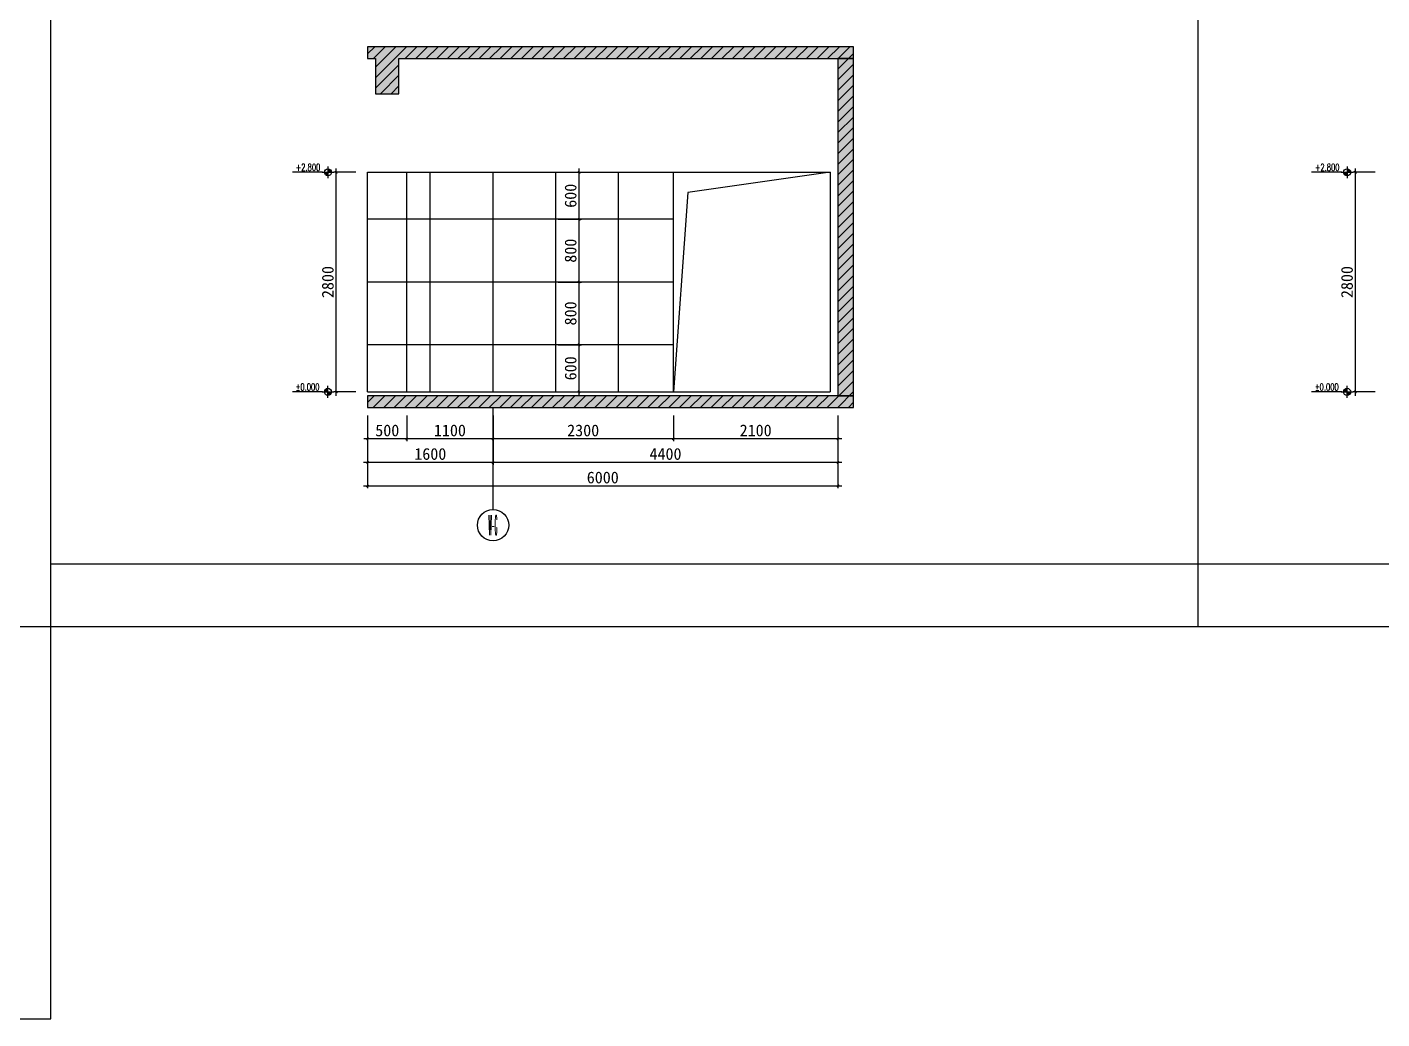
# Model space of a CAD drawing. Header units: millimetres. Extents: x 110215 to 630040, y -488650 to 141897.
# Drawn here: x 171004 to 188285, y -9761 to 2886 of the extents above; entities that cross this region are included whole.
import ezdxf
from ezdxf.enums import TextEntityAlignment as Align
from ezdxf.xclip import XClip

# ---------------------------------------------------------------- set-up
doc = ezdxf.new("R2010")
doc.units = ezdxf.units.MM
doc.header["$LTSCALE"] = 1000
doc.header["$XCLIPFRAME"] = 0
doc.layers.get('Defpoints').update_dxf_attribs({"color": 2})
for name, color, linetype in [('0-118标注', 2, 'Continuous'), ('0-140a立面通高转折线', 2, 'Continuous'), ('0-140c立面材料填充', 250, 'Continuous'), ('0-140d立面材料分隔', 146, 'Continuous'), ('0-140立面图剖切线', 4, 'Continuous')]:
    doc.layers.add(name, color=color, linetype=linetype)
doc.styles.add('_TCH_AXIS', font='COMPLEX', dxfattribs={"bigfont": 'GBCBIG'})
doc.styles.add('COMPLEX', font='COMPLEX')
doc.styles.add('DIM_FONT', font='SIMPLEX', dxfattribs={"width": 0.7, "bigfont": 'GBCBIG'})
doc.styles.add('黑体', font='simhei.ttf')
doc.dimstyles.new('50', dxfattribs={"dimscale": 50, "dimtxt": 3, "dimasz": 0.6, "dimexe": 0.6, "dimexo": 0.6, "dimtad": 1, "dimdec": 0, "dimdsep": 46, "dimtxsty": '黑体', "dimblk1": 'ARCHTICK', "dimblk2": 'ARCHTICK', "dimsah": 1, "dimcen": 0, "dimdle": 1, "dimclrd": 251, "dimclre": 251, "dimclrt": 2, "dimadec": 0, "dimazin": 0, "dimtfac": 1, "dimtdec": 0, "dimtix": 1, "dimtmove": 2, "dimatfit": 3, "dimldrblk": 'DOT', "dimfxl": 0, "dimtolj": 1, "dimtzin": 0, "dimarcsym": 0})

# ---------------------------------------------------------------- blocks, each defined once
blk = doc.blocks.new('_ArchTick')
at = {"color": 0, "linetype": 'ByBlock', "const_width": 0.4}
blk.add_lwpolyline([(-0.5, -0.5), (0.5, 0.5)], dxfattribs=at)
blk = doc.blocks.new('*D828')
at = {"color": 251, "lineweight": -2, "transparency": 16777216}
for p, q in [((269244, 7341), (269244, 7061)), ((351969, 7341), (351969, 7061)), ((269194, 7091), (352019, 7091))]:
    blk.add_line(p, q, dxfattribs=at)
at = {"layer": 'Defpoints', "color": 0, "transparency": 16777216}
for p in [(269244, 7391), (351969, 7391), (351969, 7091)]:
    blk.add_point(p, dxfattribs=at)
at = {"color": 251, "lineweight": -2, "transparency": 16777216, "xscale": 30, "yscale": 30, "zscale": 30, "rotation": 180}
blk.add_blockref('_ArchTick', (269244, 7091), dxfattribs=at)
at = {"color": 251, "lineweight": -2, "transparency": 16777216, "xscale": 30, "yscale": 30, "zscale": 30}
blk.add_blockref('_ArchTick', (351969, 7091), dxfattribs=at)
at = {"color": 2, "transparency": 16777216, "insert": (310607, 7197), "char_height": 150, "attachment_point": 5, "style": '黑体'}
blk.add_mtext('\\A1;82725', dxfattribs=at)
blk = doc.blocks.new('_DOT')
at = {"color": 0, "linetype": 'ByBlock'}
blk.add_line((-0.5, 0), (-1, 0), dxfattribs=at)
at = {"color": 0, "linetype": 'ByBlock', "const_width": 0.5}
blk.add_lwpolyline([(-0.25, 0, 1), (0.25, 0, 1)], format="xyb", close=True, dxfattribs=at)
blk = doc.blocks.new('*D1157')
at = {"color": 251, "lineweight": -2, "transparency": 16777216}
for p, q in [((187947, -1815), (187947, 1085)), ((188197, 1035), (187917, 1035)), ((188197, -1765), (187917, -1765))]:
    blk.add_line(p, q, dxfattribs=at)
at = {"layer": 'Defpoints', "color": 0, "transparency": 16777216}
for p in [(187947, 1035), (188347, 1035), (188347, -1765)]:
    blk.add_point(p, dxfattribs=at)
at = {"color": 251, "lineweight": -2, "transparency": 16777216, "xscale": 30, "yscale": 30, "zscale": 30}
for p, rotation in [((187947, 1035), 90), ((187947, -1765), 270)]:
    blk.add_blockref('_ArchTick', p, dxfattribs=dict(at, rotation=rotation))
at = {"color": 2, "transparency": 16777216, "insert": (187840, -365), "char_height": 150, "attachment_point": 5, "rotation": 90, "style": '黑体'}
blk.add_mtext('\\A1;2800', dxfattribs=at)
blk = doc.blocks.new('*U702')
at = {"extrusion": (0, 0, -1)}
for points in [[(0, 0), (1.5, 0, 0.414214), (0, 1.5)], [(0, 0), (-1.5, 0, 0.414214), (0, -1.5)]]:
    blk.add_hatch(color=256, dxfattribs=at).paths.add_polyline_path(points)
for p, q in [((-2.25, 0), (-15.09, 0)), ((-2.52, 0), (2.52, 0)), ((0, -2.52), (0, 2.52))]:
    blk.add_line(p, q)
blk.add_circle((0, 0), 1.5)
at = {"style": 'DIM_FONT', "width": 0.7, "flags": 8}
blk.add_attdef('%%P0.000', (-13.68, -0.59), '', height=3, dxfattribs=at)
blk = doc.blocks.new('*U703')
at = {"extrusion": (0, 0, -1)}
for points in [[(0, 0), (1.5, 0, -0.414214), (0, -1.5)], [(0, 0), (-1.5, 0, -0.414214), (0, 1.5)]]:
    blk.add_hatch(color=256, dxfattribs=at).paths.add_polyline_path(points)
for p, q in [((-2.25, 0), (-15.09, 0)), ((-2.52, 0), (2.52, 0)), ((0, 2.52), (0, -2.52))]:
    blk.add_line(p, q)
blk.add_circle((0, 0), 1.5)
at = {"style": 'DIM_FONT', "width": 0.7, "flags": 8}
blk.add_attdef('%%P0.000', (-13.68, 0.59), '', height=3, dxfattribs=at)
blk = doc.blocks.new('*D1162')
at = {"color": 251, "lineweight": -2, "transparency": 16777216}
for p, q in [((179248, -2065), (179248, -2395)), ((181347, -2065), (181347, -2395)), ((181397, -2365), (179198, -2365))]:
    blk.add_line(p, q, dxfattribs=at)
at = {"layer": 'Defpoints', "color": 0, "transparency": 16777216}
for p in [(179248, -1965), (181347, -1965), (179248, -2365)]:
    blk.add_point(p, dxfattribs=at)
at = {"color": 251, "lineweight": -2, "transparency": 16777216, "xscale": 30, "yscale": 30, "zscale": 30, "rotation": 180}
blk.add_blockref('_ArchTick', (179248, -2365), dxfattribs=at)
at = {"color": 251, "lineweight": -2, "transparency": 16777216, "xscale": 30, "yscale": 30, "zscale": 30}
blk.add_blockref('_ArchTick', (181347, -2365), dxfattribs=at)
at = {"color": 2, "transparency": 16777216, "insert": (180297, -2258), "char_height": 150, "attachment_point": 5, "style": '黑体'}
blk.add_mtext('\\A1;2100', dxfattribs=at)
blk = doc.blocks.new('_AXISO')
blk.add_circle((0, 0), 0.5)
at = {"style": 'COMPLEX', "width": 1.041667}
blk.add_attdef('A', text='', height=0.56, dxfattribs=at).set_placement((-0.25, -0.28), (0.25, -0.28), align=Align.FIT)
blk = doc.blocks.new('*D1163')
at = {"color": 251, "lineweight": -2, "transparency": 16777216}
for p, q in [((176947, -2395), (176947, -2695)), ((181347, -2395), (181347, -2695)), ((181397, -2665), (176897, -2665))]:
    blk.add_line(p, q, dxfattribs=at)
at = {"layer": 'Defpoints', "color": 0, "transparency": 16777216}
for p in [(176947, -2365), (181347, -2365), (176947, -2665)]:
    blk.add_point(p, dxfattribs=at)
at = {"color": 251, "lineweight": -2, "transparency": 16777216, "xscale": 30, "yscale": 30, "zscale": 30, "rotation": 180}
blk.add_blockref('_ArchTick', (176947, -2665), dxfattribs=at)
at = {"color": 251, "lineweight": -2, "transparency": 16777216, "xscale": 30, "yscale": 30, "zscale": 30}
blk.add_blockref('_ArchTick', (181347, -2665), dxfattribs=at)
at = {"color": 2, "transparency": 16777216, "insert": (179147, -2558), "char_height": 150, "attachment_point": 5, "style": '黑体'}
blk.add_mtext('\\A1;4400', dxfattribs=at)
blk = doc.blocks.new('*D1164')
at = {"color": 251, "lineweight": -2, "transparency": 16777216}
for p, q in [((175347, -2395), (175347, -2695)), ((176947, -2395), (176947, -2695)), ((176997, -2665), (175297, -2665))]:
    blk.add_line(p, q, dxfattribs=at)
at = {"layer": 'Defpoints', "color": 0, "transparency": 16777216}
for p in [(175347, -2365), (176947, -2365), (175347, -2665)]:
    blk.add_point(p, dxfattribs=at)
at = {"color": 251, "lineweight": -2, "transparency": 16777216, "xscale": 30, "yscale": 30, "zscale": 30, "rotation": 180}
blk.add_blockref('_ArchTick', (175347, -2665), dxfattribs=at)
at = {"color": 251, "lineweight": -2, "transparency": 16777216, "xscale": 30, "yscale": 30, "zscale": 30}
blk.add_blockref('_ArchTick', (176947, -2665), dxfattribs=at)
at = {"color": 2, "transparency": 16777216, "insert": (176147, -2558), "char_height": 150, "attachment_point": 5, "style": '黑体'}
blk.add_mtext('\\A1;1600', dxfattribs=at)
blk = doc.blocks.new('*D1165')
at = {"color": 251, "lineweight": -2, "transparency": 16777216}
for p, q in [((175347, -2695), (175347, -2995)), ((181347, -2695), (181347, -2995)), ((175297, -2965), (181397, -2965))]:
    blk.add_line(p, q, dxfattribs=at)
at = {"layer": 'Defpoints', "color": 0, "transparency": 16777216}
for p in [(175347, -2665), (181347, -2665), (181347, -2965)]:
    blk.add_point(p, dxfattribs=at)
at = {"color": 251, "lineweight": -2, "transparency": 16777216, "xscale": 30, "yscale": 30, "zscale": 30, "rotation": 180}
blk.add_blockref('_ArchTick', (175347, -2965), dxfattribs=at)
at = {"color": 251, "lineweight": -2, "transparency": 16777216, "xscale": 30, "yscale": 30, "zscale": 30}
blk.add_blockref('_ArchTick', (181347, -2965), dxfattribs=at)
at = {"color": 2, "transparency": 16777216, "insert": (178347, -2858), "char_height": 150, "attachment_point": 5, "style": '黑体'}
blk.add_mtext('\\A1;6000', dxfattribs=at)
blk = doc.blocks.new('*D1166')
at = {"color": 251, "lineweight": -2, "transparency": 16777216}
for p, q in [((177777, -1165), (178075, -1165)), ((178045, -1815), (178045, -1115)), ((177777, -1765), (178075, -1765))]:
    blk.add_line(p, q, dxfattribs=at)
at = {"layer": 'Defpoints', "color": 0, "transparency": 16777216}
for p in [(177747, -1165), (178045, -1165), (177747, -1765)]:
    blk.add_point(p, dxfattribs=at)
at = {"color": 251, "lineweight": -2, "transparency": 16777216, "xscale": 30, "yscale": 30, "zscale": 30}
for p, rotation in [((178045, -1165), 90), ((178045, -1765), 270)]:
    blk.add_blockref('_ArchTick', p, dxfattribs=dict(at, rotation=rotation))
at = {"color": 2, "transparency": 16777216, "insert": (177937, -1465), "char_height": 150, "attachment_point": 5, "rotation": 90, "style": '黑体'}
blk.add_mtext('\\A1;600', dxfattribs=at)
blk = doc.blocks.new('*D1167')
at = {"color": 251, "lineweight": -2, "transparency": 16777216}
for p, q in [((178045, -1215), (178045, -315)), ((177777, -365), (178075, -365)), ((177777, -1165), (178075, -1165))]:
    blk.add_line(p, q, dxfattribs=at)
at = {"layer": 'Defpoints', "color": 0, "transparency": 16777216}
for p in [(177747, -365), (178045, -365), (177747, -1165)]:
    blk.add_point(p, dxfattribs=at)
at = {"color": 251, "lineweight": -2, "transparency": 16777216, "xscale": 30, "yscale": 30, "zscale": 30}
for p, rotation in [((178045, -365), 90), ((178045, -1165), 270)]:
    blk.add_blockref('_ArchTick', p, dxfattribs=dict(at, rotation=rotation))
at = {"color": 2, "transparency": 16777216, "insert": (177937, -765), "char_height": 150, "attachment_point": 5, "rotation": 90, "style": '黑体'}
blk.add_mtext('\\A1;800', dxfattribs=at)
blk = doc.blocks.new('*D1168')
at = {"color": 251, "lineweight": -2, "transparency": 16777216}
for p, q in [((177777, 435), (178075, 435)), ((178045, -415), (178045, 485)), ((177777, -365), (178075, -365))]:
    blk.add_line(p, q, dxfattribs=at)
at = {"layer": 'Defpoints', "color": 0, "transparency": 16777216}
for p in [(177747, 435), (178045, 435), (177747, -365)]:
    blk.add_point(p, dxfattribs=at)
at = {"color": 251, "lineweight": -2, "transparency": 16777216, "xscale": 30, "yscale": 30, "zscale": 30}
for p, rotation in [((178045, 435), 90), ((178045, -365), 270)]:
    blk.add_blockref('_ArchTick', p, dxfattribs=dict(at, rotation=rotation))
at = {"color": 2, "transparency": 16777216, "insert": (177937, 35), "char_height": 150, "attachment_point": 5, "rotation": 90, "style": '黑体'}
blk.add_mtext('\\A1;800', dxfattribs=at)
blk = doc.blocks.new('*D1169')
at = {"color": 251, "lineweight": -2, "transparency": 16777216}
for p, q in [((178045, 385), (178045, 1085)), ((177777, 1035), (178075, 1035)), ((177777, 435), (178075, 435))]:
    blk.add_line(p, q, dxfattribs=at)
at = {"layer": 'Defpoints', "color": 0, "transparency": 16777216}
for p in [(177747, 1035), (178045, 1035), (177747, 435)]:
    blk.add_point(p, dxfattribs=at)
at = {"color": 251, "lineweight": -2, "transparency": 16777216, "xscale": 30, "yscale": 30, "zscale": 30}
for p, rotation in [((178045, 1035), 90), ((178045, 435), 270)]:
    blk.add_blockref('_ArchTick', p, dxfattribs=dict(at, rotation=rotation))
at = {"color": 2, "transparency": 16777216, "insert": (177937, 735), "char_height": 150, "attachment_point": 5, "rotation": 90, "style": '黑体'}
blk.add_mtext('\\A1;600', dxfattribs=at)
blk = doc.blocks.new('*D1170')
at = {"color": 251, "lineweight": -2, "transparency": 16777216}
for p, q in [((174947, -1815), (174947, 1085)), ((175197, 1035), (174917, 1035)), ((175197, -1765), (174917, -1765))]:
    blk.add_line(p, q, dxfattribs=at)
at = {"layer": 'Defpoints', "color": 0, "transparency": 16777216}
for p in [(174947, 1035), (175347, 1035), (175347, -1765)]:
    blk.add_point(p, dxfattribs=at)
at = {"color": 251, "lineweight": -2, "transparency": 16777216, "xscale": 30, "yscale": 30, "zscale": 30}
for p, rotation in [((174947, 1035), 90), ((174947, -1765), 270)]:
    blk.add_blockref('_ArchTick', p, dxfattribs=dict(at, rotation=rotation))
at = {"color": 2, "transparency": 16777216, "insert": (174840, -365), "char_height": 150, "attachment_point": 5, "rotation": 90, "style": '黑体'}
blk.add_mtext('\\A1;2800', dxfattribs=at)
blk = doc.blocks.new('*D1171')
at = {"color": 251, "lineweight": -2, "transparency": 16777216}
for p, q in [((176947, -2065), (176947, -2395)), ((179248, -2065), (179248, -2395)), ((179298, -2365), (176897, -2365))]:
    blk.add_line(p, q, dxfattribs=at)
at = {"layer": 'Defpoints', "color": 0, "transparency": 16777216}
for p in [(176947, -1965), (179248, -1965), (176947, -2365)]:
    blk.add_point(p, dxfattribs=at)
at = {"color": 251, "lineweight": -2, "transparency": 16777216, "xscale": 30, "yscale": 30, "zscale": 30, "rotation": 180}
blk.add_blockref('_ArchTick', (176947, -2365), dxfattribs=at)
at = {"color": 251, "lineweight": -2, "transparency": 16777216, "xscale": 30, "yscale": 30, "zscale": 30}
blk.add_blockref('_ArchTick', (179248, -2365), dxfattribs=at)
at = {"color": 2, "transparency": 16777216, "insert": (178097, -2258), "char_height": 150, "attachment_point": 5, "style": '黑体'}
blk.add_mtext('\\A1;2300', dxfattribs=at)
blk = doc.blocks.new('*D1172')
at = {"color": 251, "lineweight": -2, "transparency": 16777216}
for p, q in [((175848, -2065), (175848, -2395)), ((176947, -2065), (176947, -2395)), ((176997, -2365), (175798, -2365))]:
    blk.add_line(p, q, dxfattribs=at)
at = {"layer": 'Defpoints', "color": 0, "transparency": 16777216}
for p in [(175848, -1965), (176947, -1965), (175848, -2365)]:
    blk.add_point(p, dxfattribs=at)
at = {"color": 251, "lineweight": -2, "transparency": 16777216, "xscale": 30, "yscale": 30, "zscale": 30, "rotation": 180}
blk.add_blockref('_ArchTick', (175848, -2365), dxfattribs=at)
at = {"color": 251, "lineweight": -2, "transparency": 16777216, "xscale": 30, "yscale": 30, "zscale": 30}
blk.add_blockref('_ArchTick', (176947, -2365), dxfattribs=at)
at = {"color": 2, "transparency": 16777216, "insert": (176397, -2258), "char_height": 150, "attachment_point": 5, "style": '黑体'}
blk.add_mtext('\\A1;1100', dxfattribs=at)
blk = doc.blocks.new('*D1173')
at = {"color": 251, "lineweight": -2, "transparency": 16777216}
for p, q in [((175348, -2065), (175348, -2395)), ((175848, -2065), (175848, -2395)), ((175898, -2365), (175298, -2365))]:
    blk.add_line(p, q, dxfattribs=at)
at = {"layer": 'Defpoints', "color": 0, "transparency": 16777216}
for p in [(175348, -1965), (175848, -1965), (175348, -2365)]:
    blk.add_point(p, dxfattribs=at)
at = {"color": 251, "lineweight": -2, "transparency": 16777216, "xscale": 30, "yscale": 30, "zscale": 30, "rotation": 180}
blk.add_blockref('_ArchTick', (175348, -2365), dxfattribs=at)
at = {"color": 251, "lineweight": -2, "transparency": 16777216, "xscale": 30, "yscale": 30, "zscale": 30}
blk.add_blockref('_ArchTick', (175848, -2365), dxfattribs=at)
at = {"color": 2, "transparency": 16777216, "insert": (175598, -2258), "char_height": 150, "attachment_point": 5, "style": '黑体'}
blk.add_mtext('\\A1;500', dxfattribs=at)
blk = doc.blocks.new('dvdfsdfs')
h = blk.add_hatch()
h.set_pattern_fill('ANSI31', color=250, scale=30)
h.paths.add_polyline_path([(269244.4, 8240.8), (351969.4, 8240.8), (351969.4, 8090.8), (269244.4, 8090.8)])
h.paths.add_polyline_path([(351969.4, 12690.4), (351969.4, 11840.4), (351369.4, 11840.4), (351369.4, 12540.4), (348969.4, 12540.4), (348969.4, 11840.4), (348469.4, 11840.4), (348469.4, 12540.4), (345044.4, 12540.4), (345044.4, 11840.4), (344444.4, 11840.4), (344444.4, 12540.4), (342914.4, 12540.4), (342914.4, 11840.4), (342314.4, 11840.4), (342314.4, 12540.4), (339414.4, 12540.4), (339414.4, 11840.4), (338914.4, 11840.4), (338914.4, 12540.4), (337814.4, 12540.4), (337814.4, 11840.4), (337214.4, 11840.4), (337214.4, 12540.4), (334680, 12540.4), (334680, 11840.4), (334080, 11840.4), (334080, 12540.4), (331929.9, 12540.4), (331929.9, 11840.4), (331429.9, 11840.4), (331429.9, 12540.4), (329129.9, 12540.4), (329129.9, 11840.4), (328629.9, 11840.4), (328629.9, 12540.4), (326379.9, 12540.4), (326379.9, 11840.4), (325779.9, 11840.4), (325779.9, 12540.4), (323329.9, 12540.4), (323329.9, 11840.4), (322829.9, 11840.4), (322829.9, 12540.4), (320329.9, 12540.4), (320329.9, 11840.4), (319829.9, 11840.4), (319829.9, 12540.4), (317681.3, 12540.4), (317681.3, 11840.4), (317081.3, 11840.4), (317081.3, 12540.4), (315231.3, 12540.4), (315231.3, 11840.4), (314695.9, 11840.4), (314695.9, 12540.4), (313897.8, 12540.4), (313897.8, 11840.4), (313318.8, 11840.4), (313318.8, 12540.4), (311318, 12540.4), (311318, 11840.4), (310691.4, 11840.4), (310691.4, 12540.4), (308229.9, 12540.4), (308229.9, 11840.4), (307729.9, 11840.4), (307729.9, 12540.4), (305779.9, 12540.4), (305779.9, 11840.4), (305179.9, 11840.4), (305179.9, 12540.4), (303430.8, 12540.4), (303430.8, 11840.4), (302930.8, 11840.4), (302930.8, 12540.4), (301180.2, 12540.4), (301180.2, 11840.4), (300580.2, 11840.4), (300580.2, 12540.4), (298430.1, 12540.4), (298430.1, 11840.4), (297830.1, 11840.4), (297830.1, 12540.4), (295530.1, 12540.4), (295530.1, 11840.4), (294930.1, 11840.4), (294930.1, 12540.4), (292779.9, 12540.4), (292779.9, 11840.4), (292179.9, 11840.4), (292179.9, 12540.4), (289928.9, 12540.4), (289928.9, 11840.4), (289428.9, 11840.4), (289428.9, 12540.4), (287128.9, 12540.4), (287128.9, 11840.4), (286628.9, 11840.4), (286628.9, 12540.4), (284355.7, 12540.4), (284355.7, 11840.4), (283756.6, 11840.4), (283756.6, 12540.4), (281529.9, 12540.4), (281529.9, 11840.4), (281029.9, 11840.4), (281029.9, 12540.4), (278729.9, 12540.4), (278729.9, 11840.4), (278229.9, 11840.4), (278229.9, 12540.4), (269843.9, 12540.4), (269843.9, 11840.4), (269244.4, 11840.4), (269244.4, 12690.4)])
at = {"layer": '0-140c立面材料填充'}
h = blk.add_hatch(dxfattribs=at)
h.set_pattern_fill('AR-CONC', color=256)
h.paths.add_polyline_path([(351969.4, 12690.4), (351969.4, 11840.4), (351369.4, 11840.4), (351369.4, 12540.4), (348969.4, 12540.4), (348969.4, 11840.4), (348469.4, 11840.4), (348469.4, 12540.4), (345044.4, 12540.4), (345044.4, 11840.4), (344444.4, 11840.4), (344444.4, 12540.4), (342914.4, 12540.4), (342914.4, 11840.4), (342314.4, 11840.4), (342314.4, 12540.4), (339414.4, 12540.4), (339414.4, 11840.4), (338914.4, 11840.4), (338914.4, 12540.4), (337814.4, 12540.4), (337814.4, 11840.4), (337214.4, 11840.4), (337214.4, 12540.4), (334680, 12540.4), (334680, 11840.4), (334080, 11840.4), (334080, 12540.4), (331929.9, 12540.4), (331929.9, 11840.4), (331429.9, 11840.4), (331429.9, 12540.4), (329129.9, 12540.4), (329129.9, 11840.4), (328629.9, 11840.4), (328629.9, 12540.4), (326379.9, 12540.4), (326379.9, 11840.4), (325779.9, 11840.4), (325779.9, 12540.4), (323329.9, 12540.4), (323329.9, 11840.4), (322829.9, 11840.4), (322829.9, 12540.4), (320329.9, 12540.4), (320329.9, 11840.4), (319829.9, 11840.4), (319829.9, 12540.4), (317681.3, 12540.4), (317681.3, 11840.4), (317081.3, 11840.4), (317081.3, 12540.4), (315231.3, 12540.4), (315231.3, 11840.4), (314695.9, 11840.4), (314695.9, 12540.4), (313897.8, 12540.4), (313897.8, 11840.4), (313318.8, 11840.4), (313318.8, 12540.4), (311318, 12540.4), (311318, 11840.4), (310691.4, 11840.4), (310691.4, 12540.4), (308229.9, 12540.4), (308229.9, 11840.4), (307729.9, 11840.4), (307729.9, 12540.4), (305779.9, 12540.4), (305779.9, 11840.4), (305179.9, 11840.4), (305179.9, 12540.4), (303430.8, 12540.4), (303430.8, 11840.4), (302930.8, 11840.4), (302930.8, 12540.4), (301180.2, 12540.4), (301180.2, 11840.4), (300580.2, 11840.4), (300580.2, 12540.4), (298430.1, 12540.4), (298430.1, 11840.4), (297830.1, 11840.4), (297830.1, 12540.4), (295530.1, 12540.4), (295530.1, 11840.4), (294930.1, 11840.4), (294930.1, 12540.4), (292779.9, 12540.4), (292779.9, 11840.4), (292179.9, 11840.4), (292179.9, 12540.4), (289928.9, 12540.4), (289928.9, 11840.4), (289428.9, 11840.4), (289428.9, 12540.4), (287128.9, 12540.4), (287128.9, 11840.4), (286628.9, 11840.4), (286628.9, 12540.4), (284355.7, 12540.4), (284355.7, 11840.4), (283756.6, 11840.4), (283756.6, 12540.4), (281529.9, 12540.4), (281529.9, 11840.4), (281029.9, 11840.4), (281029.9, 12540.4), (278729.9, 12540.4), (278729.9, 11840.4), (278229.9, 11840.4), (278229.9, 12540.4), (269843.9, 12540.4), (269843.9, 11840.4), (269244.4, 11840.4), (269244.4, 12690.4)])
h = blk.add_hatch(dxfattribs=at)
h.set_pattern_fill('AR-CONC', color=256)
h.paths.add_polyline_path([(269244.4, 8240.8), (351969.4, 8240.8), (351969.4, 8090.8), (269244.4, 8090.8)])
blk.add_lwpolyline([(284355.7, 11840.4), (283756.6, 11840.4), (283756.6, 12540.4), (281529.9, 12540.4), (281529.9, 11840.4), (281029.9, 11840.4), (281029.9, 12540.4), (278729.9, 12540.4), (278729.9, 11840.4), (278229.9, 11840.4), (278229.9, 12540.4), (269843.9, 12540.4), (269843.9, 11840.4), (269244.4, 11840.4), (269244.4, 12690.4), (351969.4, 12690.4)])
blk.add_lwpolyline([(269244.4, 8240.8), (351969.4, 8240.8), (351969.4, 8090.8), (269244.4, 8090.8)], close=True)
at = {"layer": '0-140立面图剖切线'}
for p, q in [((352069.4, 11090.8), (269244.4, 11090.8)), ((351969.4, 8290.8), (269244.4, 8290.8))]:
    blk.add_line(p, q, dxfattribs=at)
dim = blk.add_linear_dim(base=(351969.4, 7090.8), p1=(269244.4, 7390.8), p2=(351969.4, 7390.8), dimstyle='50', override={"dimfxl": 5, "dimarcsym": 1})
dim.commit()
dim.dimension.update_dxf_attribs({"geometry": '*D828', "text_midpoint": (310606.9, 7197.1)})

msp = doc.modelspace()

# ---------------------------------------------------------------- hatches: boundary and pattern name
h = msp.add_hatch()
h.set_pattern_fill('ANSI31', color=250, scale=30)
h.set_pattern_definition([(45, (-291.64, 0), (-67.35192, 67.35192), [])])
h.paths.add_polyline_path([(175346.9, 2634.8), (175346.9, 2484.8), (175446.8, 2484.8), (175446.8, 2034.8), (175747.7, 2034.8), (175747.7, 2484.8), (181547, 2484.8), (181547, 2634.8)])
h.paths.add_polyline_path([(181547, 2484.8), (181347.3, 2484.8), (181347.3, -1815.2), (181547, -1815.2)])
h.paths.add_polyline_path([(181547, -1815.2), (175346.9, -1815.2), (175346.9, -1965.2), (181547, -1965.2)])
at = {"layer": '0-140c立面材料填充'}
h = msp.add_hatch(dxfattribs=at)
h.set_pattern_fill('AR-CONC', color=251)
h.set_pattern_definition([(50, (-291.64, 0), (182.18467, -15.93909), [19.05, -209.55]), (355, (-291.64, 0), (-35.24342, 191.05685), [15.24, -167.64058]), (100.45144, (-276.46, -1.33), (146.94125, 175.11775), [16.19, -178.09024]), (46.1842, (-291.64, 50.8), (271.07904, -42.04233), [28.575, -314.325]), (96.63556, (-269.05, 47.3), (237.40413, 247.42612), [24.28502, -267.1356]), (351.18415, (-291.64, 50.8), (237.40413, 247.42612), [22.85997, -251.45973]), (21, (-266.24, 38.1), (151.61439, -102.2652), [19.05, -209.55]), (326, (-266.24, 38.1), (61.80203, 184.18797), [15.24, -167.64]), (71.45144, (-253.6, 29.58), (213.41642, 81.92277), [16.19, -178.08994]), (37.5, (-291.64, 0), (3.088603, 84.55504), [0, -165.608, 0, -170.18, 0, -168.275]), (7.5, (-291.64, 0), (66.819663, 100.180575), [0, -97.028, 0, -161.798, 0, -64.135]), (327.5, (-348.28, 0), (135.590595, -5.728744), [0, -63.5, 0, -198.12, 0, -262.89]), (317.5, (-373.68, 0), (148.12918, 25.42649), [0, -82.55, 0, -131.572, 0, -186.69])])
h.paths.add_polyline_path([(175346.9, 2634.8), (175346.9, 2484.8), (175446.8, 2484.8), (175446.8, 2034.8), (175747.7, 2034.8), (175747.7, 2484.8), (181547, 2484.8), (181547, 2634.8)])
h.paths.add_polyline_path([(181547, -1815.2), (175346.9, -1815.2), (175346.9, -1965.2), (181547, -1965.2)])
h.paths.add_polyline_path([(181547, 2484.8), (181347.3, 2484.8), (181347.3, -1815.2), (181547, -1815.2)])

# ---------------------------------------------------------------- linework, layer by layer
for p, q in [((185935.7, 15350.1), (185935.7, -4761.1)), ((196851.5, -3961.1), (171306.1, -3961.1))]:
    msp.add_line(p, q)
for points in [[(171306.1, 15350.1), (196851.5, 15350.1), (196851.5, -4761.1), (171306.1, -4761.1)], [(181547, 2484.8), (181347.3, 2484.8), (181347.3, -1815.2), (181547, -1815.2)], [(181547, -1815.2), (175346.9, -1815.2), (175346.9, -1965.2), (181547, -1965.2)], [(171306.1, -4761.1), (166306.1, -4761.1), (166306.1, -9761.1), (171306.1, -9761.1)]]:
    msp.add_lwpolyline(points, close=True)
msp.add_lwpolyline([(175346.9, 2634.8), (175346.9, 2484.8), (175446.8, 2484.8), (175446.8, 2034.8), (175747.7, 2034.8), (175747.7, 2484.8), (181547, 2484.8), (181547, 2634.8), (175346.9, 2634.8)])
at = {"layer": '0-118标注'}
msp.add_line((176947.2, -3265.2, 13.8), (176947.2, -1965.2), dxfattribs=at)
at = {"layer": '0-140a立面通高转折线'}
for p, q in [((175346.9, -1765.2), (175346.9, 1034.8)), ((175847.7, -1765.2), (175847.7, 1034.8))]:
    msp.add_line(p, q, dxfattribs=at)
at = {"layer": '0-140c立面材料填充', "color": 251}
for p, q in [((176146.9, -1765.2), (176146.9, 1034.8)), ((176946.9, -1765.2), (176946.9, 1034.8)), ((177746.9, -1765.2), (177746.9, 1034.8)), ((178546.9, -1765.2), (178546.9, 1034.8)), ((179247.7, 434.8), (175346.9, 434.8)), ((179247.7, -365.2), (175346.9, -365.2)), ((179247.7, -1165.2), (175346.9, -1165.2))]:
    msp.add_line(p, q, dxfattribs=at)
msp.add_lwpolyline([(181247, 1034.8), (179431.8, 776.7), (179247.7, -1765.2)], dxfattribs=at)
at = {"layer": '0-140d立面材料分隔'}
msp.add_line((179247.7, -1765.2), (179247.7, 1034.8), dxfattribs=at)
at = {"layer": '0-140立面图剖切线'}
for p, q in [((175346.9, 1034.8), (181247, 1034.8)), ((181247, 1034.8), (181247, -1765.2)), ((175346.9, -1765.2), (181247, -1765.2))]:
    msp.add_line(p, q, dxfattribs=at)

# ---------------------------------------------------------------- block references
ref = msp.add_blockref('dvdfsdfs', (-83018.2, -10055.6))
XClip(ref).set_block_clipping_path([(288024.3682720694, 6094.4817562175), (307185.7998161536, 15350.053184789)])
ref = msp.add_blockref('dvdfsdfs', (-95607.3, -10055.6))
XClip(ref).set_block_clipping_path([(329370.5288768476, 6094.4817562175), (353549.5805330921, 15350.053184789)])
at = {"layer": '0-118标注'}
ref = msp.add_blockref('*U703', (174841.3, 1034.8), dxfattribs=dict(at, xscale=30, yscale=30, zscale=30))
ref.add_attrib('%%P0.000', '+2.800', (174430.7, 1052.6), dxfattribs={"layer": '0', "color": 7, "height": 90, "style": 'DIM_FONT', "width": 0.7, "flags": 8})
ref = msp.add_blockref('*U703', (187841.5, 1034.8), dxfattribs=dict(at, xscale=30, yscale=30, zscale=30))
ref.add_attrib('%%P0.000', '+2.800', (187430.9, 1052.6), dxfattribs={"layer": '0', "color": 7, "height": 90, "style": 'DIM_FONT', "width": 0.7, "flags": 8})
ref = msp.add_blockref('*U702', (174841.3, -1765.2), dxfattribs=dict(at, xscale=30, yscale=30, zscale=30))
ref.add_attrib('%%P0.000', '±0.000', (174430.7, -1747.4), dxfattribs={"layer": '0', "color": 7, "height": 90, "style": 'DIM_FONT', "width": 0.7, "flags": 8})
ref = msp.add_blockref('*U702', (187841.5, -1765.2), dxfattribs=dict(at, xscale=30, yscale=30, zscale=30))
ref.add_attrib('%%P0.000', '±0.000', (187430.9, -1747.4), dxfattribs={"layer": '0', "color": 7, "height": 90, "style": 'DIM_FONT', "width": 0.7, "flags": 8})
ref = msp.add_blockref('_AXISO', (176947.2, -3465.2, 13.8), dxfattribs=dict(at, xscale=400, yscale=400, zscale=400))
ref.add_attrib('A', 'W-G', dxfattribs={"layer": '0', "height": 257.36, "style": '_TCH_AXIS', "width": 0.132353}).set_placement((176892.1, -3593.9, 13.8), (177002.4, -3593.9, 13.8), align=Align.FIT)

# ---------------------------------------------------------------- dimensions: what is measured, and where the dimension line sits
for base, p1, p2, angle, override, picture, middle in [((174946.9, 1034.8), (175346.9, -1765.2), (175346.9, 1034.8), 90, {"dimfxl": 5, "dimarcsym": 1}, '*D1170', (174839.8, -365.2)), ((178044.5, 1034.8), (177746.9, 434.8), (177746.9, 1034.8), 90, {"dimfxl": 6, "dimarcsym": 1}, '*D1169', (177937.4, 734.8)), ((187947.1, 1034.8), (188347.1, -1765.2), (188347.1, 1034.8), 90, {"dimfxl": 5, "dimarcsym": 1}, '*D1157', (187840, -365.2)), ((178044.5, 434.8), (177746.9, -365.2), (177746.9, 434.8), 90, {"dimfxl": 6, "dimarcsym": 1}, '*D1168', (177937.4, 34.8)), ((178044.5, -365.2), (177746.9, -1165.2), (177746.9, -365.2), 90, {"dimfxl": 6, "dimarcsym": 1}, '*D1167', (177937.4, -765.2)), ((178044.5, -1165.2), (177746.9, -1765.2), (177746.9, -1165.2), 90, {"dimfxl": 6, "dimarcsym": 1}, '*D1166', (177937.4, -1465.2)), ((179247.7, -2365.2), (181347.3, -1965.2), (179247.7, -1965.2), 180, {"dimfxl": 6, "dimarcsym": 1}, '*D1162', (180297.5, -2258.1)), ((175346.9, -2665.2), (176947.2, -2365.2), (175346.9, -2365.2), 180, {"dimfxl": 6, "dimarcsym": 1}, '*D1164', (176147.1, -2558.1)), ((176947.2, -2665.2), (181347.3, -2365.2), (176947.2, -2365.2), 180, {"dimfxl": 6, "dimarcsym": 1}, '*D1163', (179147.3, -2558.1)), ((181347.3, -2965.2), (175346.9, -2665.2), (181347.3, -2665.2), 180, {"dimfxl": 6, "dimarcsym": 1}, '*D1165', (178347.1, -2858.1))]:
    dim = msp.add_linear_dim(base=base, p1=p1, p2=p2, angle=angle, dimstyle='50', override=override)
    dim.commit()
    dim.dimension.update_dxf_attribs({"geometry": picture, "text_midpoint": middle})
for base, p1, p2, picture, middle in [((175347.7, -2365.2), (175847.7, -1965.2), (175347.7, -1965.2), '*D1173', (175597.7, -2258.1)), ((175847.6975, -2365.1724), (176947.2477, -1965.1724), (175847.6975, -1965.1724), '*D1172', (176397.4726, -2258.0797)), ((176947.2477, -2365.1724), (179247.6996, -1965.1724), (176947.2477, -1965.1724), '*D1171', (178097.4737, -2258.0797))]:
    dim = msp.add_linear_dim(base=base, p1=p1, p2=p2, dimstyle='50', override={"dimfxl": 6, "dimarcsym": 1})
    dim.commit()
    dim.dimension.update_dxf_attribs({"geometry": picture, "text_midpoint": middle})

doc.saveas('drawing.dxf')
